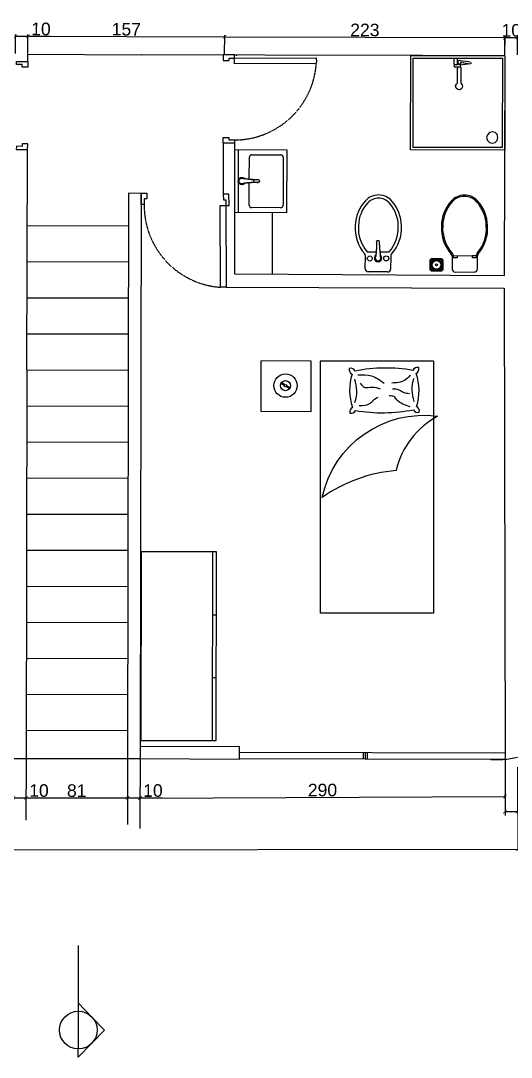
# Model space of a CAD drawing. Header units: millimetres. Extents: x 4804 to 8663, y 84 to 4858.
# Drawn here: x 7330 to 7720, y 3360 to 4184 of the extents above; entities that cross this region are included whole.
import ezdxf

# ---------------------------------------------------------------- set-up
doc = ezdxf.new("R2010")
doc.units = ezdxf.units.MM
doc.linetypes.add('HIDDEN', pattern=[0.375, 0.25, -0.125])
for name, color, linetype in [('A-DOOR-FULL', 3, 'Continuous'), ('A-FLOOR-STRS', 3, 'Continuous'), ('A-FURN', 9, 'Continuous'), ('A-GLAZ-FULL', 4, 'Continuous'), ('A-WALL-FULL-EXTR', 1, 'Continuous'), ('A-WALL-FULL-INTR', 2, 'Continuous'), ('QUOTE', 5, 'Continuous')]:
    doc.layers.add(name, color=color, linetype=linetype)
doc.styles.get("Standard").update_dxf_attribs({"font": 'Arial.ttf'})
doc.dimstyles.new('ISO-25', dxfattribs={"dimtxt": 2.5, "dimasz": 2.5, "dimexe": 1.25, "dimexo": 0.625, "dimtad": 1, "dimtxsty": 'Standard', "dimcen": 2.5, "dimadec": 0, "dimazin": 0, "dimtfac": 1, "dimtmove": 0, "dimatfit": 3, "dimfxl": 1, "dimarcsym": 0})

# ---------------------------------------------------------------- blocks, each defined once
blk = doc.blocks.new('_ArchTick')
at = {"color": 0, "linetype": 'ByBlock', "const_width": 0.15}
blk.add_lwpolyline([(-0.5, -0.5), (0.5, 0.5)], dxfattribs=at)
blk = doc.blocks.new('*D14')
at = {"layer": 'Defpoints', "color": 0, "transparency": 16777216}
for p in [(6837.43, 3589.52), (7725.39, 3591.02), (7725.5, 3525.21)]:
    blk.add_point(p, dxfattribs=at)
at = {"layer": 'QUOTE', "color": 0, "lineweight": -2, "transparency": 16777216}
for p, q in [((6837.43, 3588.89), (6837.54, 3522.46)), ((7725.39, 3590.4), (7725.5, 3523.96)), ((6837.54, 3523.71), (7725.5, 3525.21))]:
    blk.add_line(p, q, dxfattribs=at)
at = {"layer": 'QUOTE', "color": 0, "lineweight": -2, "transparency": 16777216, "xscale": 3, "yscale": 3, "zscale": 3}
for p, rotation in [((7725.5, 3525.21), 0.09722768455243386), ((6837.54, 3523.71), 180.0972276845525)]:
    blk.add_blockref('_ArchTick', p, dxfattribs=dict(at, rotation=rotation))
at = {"layer": 'QUOTE', "color": 0, "transparency": 16777216, "insert": (7281.51, 3530.19), "char_height": 10, "attachment_point": 5, "rotation": 0.09723}
blk.add_mtext('888', dxfattribs=at)
blk = doc.blocks.new('*D16')
at = {"layer": 'Defpoints', "color": 0, "transparency": 16777216}
for p in [(7334.27, 3565.94), (7415.01, 3565.81), (7415.01, 3565.81)]:
    blk.add_point(p, dxfattribs=at)
at = {"layer": 'QUOTE', "color": 0, "lineweight": -2, "transparency": 16777216}
for p, q in [((7334.27, 3565.94), (7415.01, 3565.81)), ((7334.27, 3565.32), (7334.27, 3564.69)), ((7415.01, 3565.19), (7415.01, 3564.56))]:
    blk.add_line(p, q, dxfattribs=at)
at = {"layer": 'QUOTE', "color": 0, "lineweight": -2, "transparency": 16777216, "xscale": 3, "yscale": 3, "zscale": 3}
for p, rotation in [((7334.27, 3565.94), 179.9067996752217), ((7415.01, 3565.81), 359.9067996752217)]:
    blk.add_blockref('_ArchTick', p, dxfattribs=dict(at, rotation=rotation))
at = {"layer": 'QUOTE', "color": 0, "transparency": 16777216, "insert": (7374.65, 3571.61), "char_height": 10, "attachment_point": 5, "rotation": 359.9068}
blk.add_mtext('81', dxfattribs=at)
blk = doc.blocks.new('*D17')
at = {"layer": 'Defpoints', "color": 0, "transparency": 16777216}
for p in [(7425.01, 3563.56), (7715.43, 3566.95), (7715.44, 3564.79)]:
    blk.add_point(p, dxfattribs=at)
at = {"layer": 'QUOTE', "color": 0, "lineweight": -2, "transparency": 16777216}
for p, q in [((7715.44, 3565.42), (7715.43, 3568.2)), ((7425, 3564.19), (7424.99, 3566.97)), ((7425, 3565.72), (7715.43, 3566.95))]:
    blk.add_line(p, q, dxfattribs=at)
at = {"layer": 'QUOTE', "color": 0, "lineweight": -2, "transparency": 16777216, "xscale": 3, "yscale": 3, "zscale": 3}
for p, rotation in [((7715.43, 3566.95), 0.2433912118619728), ((7425, 3565.72), 180.243391211862)]:
    blk.add_blockref('_ArchTick', p, dxfattribs=dict(at, rotation=rotation))
at = {"layer": 'QUOTE', "color": 0, "transparency": 16777216, "insert": (7570.19, 3572.07), "char_height": 10, "attachment_point": 5, "rotation": 0.24339}
blk.add_mtext('290', dxfattribs=at)
blk = doc.blocks.new('*D25')
at = {"layer": 'Defpoints', "color": 0, "transparency": 16777216}
for p in [(7324.27, 3565.96), (7334.27, 3565.94), (7334.27, 3565.94)]:
    blk.add_point(p, dxfattribs=at)
at = {"layer": 'QUOTE', "color": 0, "lineweight": -2, "transparency": 16777216}
for p, q in [((7324.27, 3565.96), (7334.27, 3565.94)), ((7324.27, 3565.34), (7324.27, 3564.71)), ((7334.27, 3565.94), (7351.87, 3565.91)), ((7334.27, 3565.32), (7334.27, 3564.69))]:
    blk.add_line(p, q, dxfattribs=at)
at = {"layer": 'QUOTE', "color": 0, "lineweight": -2, "transparency": 16777216, "xscale": 3, "yscale": 3, "zscale": 3}
for p, rotation in [((7324.27, 3565.96), 179.8865817669656), ((7334.27, 3565.94), 359.8865817669657)]:
    blk.add_blockref('_ArchTick', p, dxfattribs=dict(at, rotation=rotation))
at = {"layer": 'QUOTE', "color": 0, "transparency": 16777216, "insert": (7344.58, 3571.65), "char_height": 10, "attachment_point": 5, "rotation": 359.88658}
blk.add_mtext('10', dxfattribs=at)
blk = doc.blocks.new('*D26')
at = {"layer": 'Defpoints', "color": 0, "transparency": 16777216}
for p in [(7415.01, 3565.81), (7425, 3565.89), (7425, 3565.85)]:
    blk.add_point(p, dxfattribs=at)
at = {"layer": 'QUOTE', "color": 0, "lineweight": -2, "transparency": 16777216}
for p, q in [((7415.01, 3566.44), (7415, 3567.1)), ((7415.01, 3565.85), (7425, 3565.89)), ((7424.99, 3566.48), (7424.99, 3567.14)), ((7425, 3565.89), (7442.59, 3565.96))]:
    blk.add_line(p, q, dxfattribs=at)
at = {"layer": 'QUOTE', "color": 0, "lineweight": -2, "transparency": 16777216, "xscale": 3, "yscale": 3, "zscale": 3}
for p, rotation in [((7415.01, 3565.85), 180.2375503254737), ((7425, 3565.89), 0.2375503254737478)]:
    blk.add_blockref('_ArchTick', p, dxfattribs=dict(at, rotation=rotation))
at = {"layer": 'QUOTE', "color": 0, "transparency": 16777216, "insert": (7435.27, 3571.66), "char_height": 10, "attachment_point": 5, "rotation": 0.23755}
blk.add_mtext('10', dxfattribs=at)
blk = doc.blocks.new('*D44')
at = {"layer": 'Defpoints', "color": 0, "transparency": 16777216}
for p in [(7715.43, 3566.95), (7725.39, 3566.95), (7725.39, 3555)]:
    blk.add_point(p, dxfattribs=at)
at = {"layer": 'QUOTE', "color": 0, "lineweight": -2, "transparency": 16777216}
for p, q in [((7715.43, 3566.33), (7715.43, 3553.75)), ((7725.39, 3566.33), (7725.39, 3553.75)), ((7715.43, 3555), (7725.39, 3555)), ((7725.39, 3555), (7742.99, 3555))]:
    blk.add_line(p, q, dxfattribs=at)
at = {"layer": 'QUOTE', "color": 0, "lineweight": -2, "transparency": 16777216, "xscale": 3, "yscale": 3, "zscale": 3, "rotation": 180}
blk.add_blockref('_ArchTick', (7715.43, 3555), dxfattribs=at)
at = {"layer": 'QUOTE', "color": 0, "lineweight": -2, "transparency": 16777216, "xscale": 3, "yscale": 3, "zscale": 3}
blk.add_blockref('_ArchTick', (7725.39, 3555), dxfattribs=at)
at = {"layer": 'QUOTE', "color": 0, "transparency": 16777216, "insert": (7735.69, 3560.73), "char_height": 10, "attachment_point": 5}
blk.add_mtext('10', dxfattribs=at)
blk = doc.blocks.new('*D32')
at = {"layer": 'Defpoints', "color": 0, "transparency": 16777216}
for p in [(7335.85, 4171.34), (7325.8, 4156.96), (7335.8, 4156.92)]:
    blk.add_point(p, dxfattribs=at)
at = {"layer": 'QUOTE', "color": 0, "lineweight": -2, "transparency": 16777216}
for p, q in [((7325.8, 4157.58), (7325.85, 4172.63)), ((7325.85, 4171.38), (7335.85, 4171.34)), ((7335.8, 4157.55), (7335.85, 4172.59)), ((7335.85, 4171.34), (7353.45, 4171.28))]:
    blk.add_line(p, q, dxfattribs=at)
at = {"layer": 'QUOTE', "color": 0, "lineweight": -2, "transparency": 16777216, "xscale": 3, "yscale": 3, "zscale": 3}
for p, rotation in [((7325.85, 4171.38), 179.8042243895231), ((7335.85, 4171.34), 359.8042243895231)]:
    blk.add_blockref('_ArchTick', p, dxfattribs=dict(at, rotation=rotation))
at = {"layer": 'QUOTE', "color": 0, "transparency": 16777216, "insert": (7346.17, 4177.04), "char_height": 10, "attachment_point": 5, "rotation": 359.80422}
blk.add_mtext('10', dxfattribs=at)
blk = doc.blocks.new('*D33')
at = {"layer": 'Defpoints', "color": 0, "transparency": 16777216}
for p in [(7492.37, 4170.8), (7335.8, 4156.93), (7492.32, 4156.39)]:
    blk.add_point(p, dxfattribs=at)
at = {"layer": 'QUOTE', "color": 0, "lineweight": -2, "transparency": 16777216}
for p, q in [((7335.8, 4157.56), (7335.85, 4172.58)), ((7335.85, 4171.33), (7492.37, 4170.8)), ((7492.32, 4157.02), (7492.38, 4172.05))]:
    blk.add_line(p, q, dxfattribs=at)
at = {"layer": 'QUOTE', "color": 0, "lineweight": -2, "transparency": 16777216, "xscale": 3, "yscale": 3, "zscale": 3}
for p, rotation in [((7335.85, 4171.33), 179.8034051114933), ((7492.37, 4170.8), 359.8034051114932)]:
    blk.add_blockref('_ArchTick', p, dxfattribs=dict(at, rotation=rotation))
at = {"layer": 'QUOTE', "color": 0, "transparency": 16777216, "insert": (7414.13, 4176.8), "char_height": 10, "attachment_point": 5, "rotation": 359.80341}
blk.add_mtext('157', dxfattribs=at)
blk = doc.blocks.new('*D34')
at = {"layer": 'Defpoints', "color": 0, "transparency": 16777216}
for p in [(7715.43, 4170.2), (7492.32, 4156.4), (7715.39, 4155.82)]:
    blk.add_point(p, dxfattribs=at)
at = {"layer": 'QUOTE', "color": 0, "lineweight": -2, "transparency": 16777216}
for p, q in [((7492.32, 4157.02), (7492.36, 4172.03)), ((7492.36, 4170.78), (7715.43, 4170.2)), ((7715.39, 4156.44), (7715.43, 4171.45))]:
    blk.add_line(p, q, dxfattribs=at)
at = {"layer": 'QUOTE', "color": 0, "lineweight": -2, "transparency": 16777216, "xscale": 3, "yscale": 3, "zscale": 3}
for p, rotation in [((7492.36, 4170.78), 179.850763264979), ((7715.43, 4170.2), 359.850763264979)]:
    blk.add_blockref('_ArchTick', p, dxfattribs=dict(at, rotation=rotation))
at = {"layer": 'QUOTE', "color": 0, "transparency": 16777216, "insert": (7603.91, 4176.23), "char_height": 10, "attachment_point": 5, "rotation": 359.85076}
blk.add_mtext('223', dxfattribs=at)
blk = doc.blocks.new('*D35')
at = {"layer": 'Defpoints', "color": 0, "transparency": 16777216}
for p in [(7725.4, 4170.2), (7715.39, 4155.82), (7725.39, 4155.81)]:
    blk.add_point(p, dxfattribs=at)
at = {"layer": 'QUOTE', "color": 0, "lineweight": -2, "transparency": 16777216}
for p, q in [((7715.39, 4156.44), (7715.4, 4171.46)), ((7715.4, 4170.21), (7725.4, 4170.2)), ((7725.39, 4156.43), (7725.4, 4171.45))]:
    blk.add_line(p, q, dxfattribs=at)
at = {"layer": 'QUOTE', "color": 0, "lineweight": -2, "transparency": 16777216, "xscale": 3, "yscale": 3, "zscale": 3}
for p, rotation in [((7715.4, 4170.21), 179.9621083414018), ((7725.4, 4170.2), 359.9621083414019)]:
    blk.add_blockref('_ArchTick', p, dxfattribs=dict(at, rotation=rotation))
at = {"layer": 'QUOTE', "color": 0, "transparency": 16777216, "insert": (7720.4, 4175.93), "char_height": 10, "attachment_point": 5, "rotation": 359.96211}
blk.add_mtext('10', dxfattribs=at)

msp = doc.modelspace()

# ---------------------------------------------------------------- linework, layer by layer
for p, q in [((7500.229, 4088.835), (7500.17, 3982.403)), ((7491.171, 4086.359), (7491.276, 4045.77)), ((7530.215, 4031.103), (7530.215, 3982.216))]:
    msp.add_line(p, q)
at = {"layer": 'A-DOOR-FULL'}
for points in [[(7500.276, 4153.95), (7500.276, 4156.45), (7491.276, 4156.46), (7491.276, 4151.96), (7495.835, 4151.955), (7495.835, 4153.955), (7500.335, 4153.95)], [(7565.261, 4149.61), (7500.262, 4149.417), (7500.276, 4153.917), (7565.276, 4154.11), (7565.354, 4150.736)], [(7326.732, 4148.851), (7326.78, 4151.35), (7335.779, 4151.176), (7335.692, 4146.677), (7331.193, 4146.764), (7331.231, 4148.764), (7326.732, 4148.851)], [(7500.171, 4088.868), (7500.17, 4086.302), (7491.171, 4086.359), (7491.171, 4090.859), (7495.729, 4090.83), (7495.729, 4088.863), (7500.229, 4088.835)], [(7326.589, 4083.859), (7326.541, 4081.359), (7335.539, 4081.186), (7335.626, 4085.685), (7331.127, 4085.772), (7331.088, 4083.772), (7326.589, 4083.859)], [(7428.32, 4037.676), (7425.82, 4037.667), (7425.791, 4046.667), (7430.291, 4046.682), (7430.305, 4042.182), (7428.305, 4042.176), (7428.32, 4037.676)], [(7493.306, 4036.776), (7495.806, 4036.785), (7495.776, 4045.785), (7491.276, 4045.77), (7491.291, 4041.27), (7493.291, 4041.276), (7493.306, 4036.776)], [(7489.019, 3971.762), (7488.806, 4036.762), (7493.306, 4036.776), (7493.519, 3971.777), (7489.019, 3971.762)]]:
    msp.add_lwpolyline(points, dxfattribs=at)
at = {"layer": 'A-DOOR-FULL', "linetype": 'HIDDEN'}
for centre, radius, start, end in [((7500.015, 4154.27), 65.435, 270.13642, 356.903758), ((7493.602, 4036.905), 65.304, 179.323999, 265.975251)]:
    msp.add_arc(centre, radius, start, end, dxfattribs=at)
at = {"layer": 'A-FLOOR-STRS', "ltscale": 0.1}
for p, q in [((7335.129, 4020.775), (7415.754, 4020.582)), ((7335.072, 3992.12), (7415.707, 3991.927)), ((7335.014, 3963.466), (7415.66, 3963.273)), ((7334.957, 3934.811), (7415.613, 3934.619)), ((7334.941, 3906.156), (7415.566, 3905.963)), ((7334.884, 3877.502), (7415.519, 3877.308)), ((7334.827, 3848.847), (7415.473, 3848.654)), ((7334.769, 3820.192), (7415.426, 3820)), ((7334.74, 3791.538), (7415.379, 3791.346)), ((7334.71, 3762.884), (7415.332, 3762.692)), ((7334.681, 3734.23), (7415.285, 3734.038)), ((7334.652, 3705.576), (7415.238, 3705.384)), ((7334.623, 3676.922), (7415.191, 3676.73)), ((7334.593, 3648.268), (7415.144, 3648.076)), ((7334.564, 3619.614), (7415.097, 3619.422))]:
    msp.add_line(p, q, dxfattribs=at)
at = {"layer": 'A-FURN'}
for p, q in [((7674.588, 4153.897), (7674.578, 4148.897)), ((7677.578, 4148.891), (7677.588, 4153.891)), ((7674.578, 4148.897), (7677.578, 4148.891)), ((7675.078, 4148.896), (7675.074, 4146.896)), ((7675.074, 4146.896), (7677.074, 4146.892)), ((7677.074, 4146.892), (7680.074, 4146.886)), ((7677.548, 4133.891), (7677.572, 4145.87)), ((7677.572, 4146.674), (7677.572, 4145.87)), ((7680.373, 4146.668), (7677.572, 4146.674)), ((7680.078, 4148.886), (7677.578, 4148.891)), ((7677.667, 4149.652), (7677.579, 4149.718)), ((7677.878, 4149.61), (7677.667, 4149.652)), ((7678.113, 4149.651), (7677.878, 4149.61)), ((7678.1, 4146.672), (7678.107, 4146.678)), ((7678.108, 4146.89), (7678.107, 4146.672)), ((7678.114, 4150.002), (7678.112, 4148.89)), ((7678.114, 4150.002), (7678.116, 4151.328)), ((7678.116, 4151.328), (7678.239, 4151.791)), ((7678.239, 4151.791), (7678.596, 4152.105)), ((7678.596, 4152.105), (7678.989, 4152.183)), ((7678.989, 4152.183), (7679.837, 4152.066)), ((7679.808, 4146.886), (7679.807, 4146.669)), ((7679.813, 4149.635), (7679.812, 4148.886)), ((7679.935, 4150.098), (7679.813, 4149.635)), ((7679.837, 4152.066), (7681.207, 4151.863)), ((7682.574, 4150.21), (7679.868, 4149.844)), ((7680.293, 4150.412), (7679.935, 4150.098)), ((7680.074, 4146.886), (7680.078, 4148.886)), ((7687.808, 4149.417), (7680.076, 4148.199)), ((7680.686, 4150.49), (7680.293, 4150.412)), ((7680.373, 4146.668), (7680.348, 4133.885)), ((7680.686, 4150.49), (7687.696, 4149.45)), ((7681.207, 4151.863), (7684.483, 4151.377)), ((7684.483, 4151.377), (7687.761, 4150.891)), ((7688.145, 4149.618), (7687.808, 4149.419)), ((7687.808, 4149.419), (7687.808, 4149.417)), ((7688.337, 4149.881), (7688.145, 4149.618)), ((7688.311, 4150.499), (7688.38, 4150.18)), ((7688.38, 4150.18), (7688.337, 4149.881)), ((7676.16, 4131.845), (7676.735, 4133.275)), ((7676.527, 4130.144), (7676.16, 4131.845)), ((7677.803, 4128.98), (7676.527, 4130.144)), ((7676.735, 4133.275), (7677.548, 4133.891)), ((7679.519, 4128.825), (7677.803, 4128.98)), ((7680.884, 4129.529), (7679.519, 4128.825)), ((7680.348, 4133.885), (7681.395, 4132.711)), ((7681.66, 4131.043), (7680.884, 4129.529)), ((7681.395, 4132.711), (7681.66, 4131.043)), ((7705.349, 4095.221), (7703.067, 4094.676)), ((7707.51, 4094.667), (7705.349, 4095.221)), ((7701.373, 4092.99), (7700.779, 4090.712)), ((7700.779, 4090.712), (7701.364, 4088.432)), ((7701.364, 4088.432), (7703.052, 4086.739)), ((7703.067, 4094.676), (7701.373, 4092.99)), ((7703.052, 4086.739), (7705.252, 4086.224)), ((7705.252, 4086.224), (7707.534, 4086.73)), ((7708.339, 4093.873), (7707.51, 4094.667)), ((7707.534, 4086.73), (7709.267, 4088.416)), ((7708.339, 4093.873), (7709.292, 4092.798)), ((7709.267, 4088.416), (7709.822, 4090.733)), ((7709.822, 4090.733), (7709.292, 4092.798)), ((7500.422, 4081.207), (7541.843, 4081.052)), ((7503.144, 4081.208), (7502.974, 4031.199)), ((7541.843, 4081.052), (7541.672, 4031.053)), ((7511.952, 4057.54), (7511.996, 4075.089)), ((7514.004, 4077.082), (7537.003, 4076.995)), ((7538.996, 4074.988), (7538.866, 4037.001)), ((7511.853, 4037.09), (7511.942, 4054.784)), ((7541.672, 4031.054), (7500.207, 4031.232)), ((7536.861, 4035.018), (7513.846, 4035.082)), ((7604.244, 3986.471), (7604.35, 3996.806)), ((7624.481, 3996.6), (7624.375, 3986.265)), ((7693.41, 3996.67), (7673.279, 3996.54)), ((7673.279, 3996.54), (7673.345, 3986.204)), ((7674.278, 3996.546), (7674.288, 3995.046)), ((7677.278, 3996.566), (7677.288, 3995.066)), ((7692.41, 3996.663), (7689.41, 3996.644)), ((7689.41, 3996.644), (7689.419, 3995.144)), ((7692.41, 3996.663), (7692.419, 3995.163)), ((7693.476, 3986.334), (7693.41, 3996.67)), ((7655.858, 3993.518), (7656.851, 3994.525)), ((7655.909, 3985.518), (7655.858, 3993.518)), ((7656.359, 3993.314), (7657.061, 3994.026)), ((7656.408, 3985.729), (7656.359, 3993.314)), ((7656.851, 3994.525), (7664.851, 3994.576)), ((7657.061, 3994.026), (7664.647, 3994.075)), ((7657.362, 3992.907), (7657.482, 3993.029)), ((7657.405, 3986.149), (7657.362, 3992.907)), ((7657.482, 3993.029), (7664.239, 3993.072)), ((7664.239, 3993.072), (7664.361, 3992.952)), ((7664.361, 3992.952), (7664.405, 3986.194)), ((7664.647, 3994.075), (7665.359, 3993.372)), ((7664.851, 3994.576), (7665.857, 3993.583)), ((7665.359, 3993.372), (7665.408, 3985.787)), ((7665.857, 3993.583), (7665.909, 3985.583)), ((7677.288, 3995.066), (7674.288, 3995.046)), ((7692.419, 3995.163), (7689.419, 3995.144)), ((7621.982, 3983.921), (7606.588, 3984.079)), ((7656.915, 3984.525), (7655.909, 3985.518)), ((7657.119, 3985.026), (7656.408, 3985.729)), ((7664.915, 3984.576), (7656.915, 3984.525)), ((7664.705, 3985.075), (7657.119, 3985.026)), ((7657.527, 3986.029), (7657.405, 3986.149)), ((7664.284, 3986.072), (7657.527, 3986.029)), ((7664.405, 3986.194), (7664.284, 3986.072)), ((7665.408, 3985.787), (7664.705, 3985.075)), ((7665.909, 3985.583), (7664.915, 3984.576)), ((7675.729, 3983.851), (7691.123, 3983.95)), ((7568.481, 3712.707), (7568.481, 3913.13)), ((7658.46, 3913.071), (7658.46, 3712.707)), ((7658.46, 3712.707), (7568.481, 3712.707))]:
    msp.add_line(p, q, dxfattribs=at)
at = {"layer": 'A-FURN', "ltscale": 4}
for p, q in [((7613.198, 4004.321), (7613.189, 4004.038)), ((7613.206, 4004.605), (7613.198, 4004.321)), ((7613.206, 4007.482), (7613.205, 4007.427)), ((7613.205, 4007.427), (7613.205, 4007.372)), ((7613.205, 4007.372), (7613.205, 4007.317)), ((7613.205, 4007.317), (7613.206, 4007.261)), ((7613.208, 4007.536), (7613.206, 4007.482)), ((7613.206, 4007.261), (7613.207, 4007.205)), ((7613.208, 4004.705), (7613.206, 4004.605)), ((7613.207, 4007.205), (7613.208, 4007.15)), ((7613.211, 4007.59), (7613.208, 4007.536)), ((7613.208, 4007.15), (7613.21, 4007.094)), ((7613.21, 4004.804), (7613.208, 4004.705)), ((7613.21, 4007.094), (7613.212, 4007.038)), ((7613.212, 4004.904), (7613.21, 4004.804)), ((7613.215, 4007.643), (7613.211, 4007.59)), ((7613.212, 4007.038), (7613.215, 4006.982)), ((7613.213, 4005.004), (7613.212, 4004.904)), ((7613.215, 4005.104), (7613.213, 4005.004)), ((7613.22, 4007.695), (7613.215, 4007.643)), ((7613.215, 4006.982), (7613.217, 4006.927)), ((7613.217, 4005.204), (7613.215, 4005.104)), ((7613.217, 4006.927), (7613.219, 4006.872)), ((7613.218, 4005.304), (7613.217, 4005.204)), ((7613.219, 4005.404), (7613.218, 4005.304)), ((7613.219, 4006.872), (7613.221, 4006.817)), ((7613.22, 4005.503), (7613.219, 4005.404)), ((7613.223, 4007.727), (7613.22, 4007.695)), ((7613.221, 4005.603), (7613.22, 4005.503)), ((7613.221, 4006.817), (7613.223, 4006.762)), ((7613.222, 4005.703), (7613.221, 4005.603)), ((7613.223, 4005.803), (7613.222, 4005.703)), ((7613.228, 4007.758), (7613.223, 4007.727)), ((7613.223, 4006.762), (7613.224, 4006.708)), ((7613.224, 4005.903), (7613.223, 4005.803)), ((7613.224, 4006.708), (7613.225, 4006.655)), ((7613.225, 4006.103), (7613.224, 4006.003)), ((7613.224, 4006.003), (7613.224, 4005.903)), ((7613.225, 4006.655), (7613.225, 4006.602)), ((7613.225, 4006.602), (7613.225, 4006.502)), ((7613.225, 4006.502), (7613.225, 4006.402)), ((7613.225, 4006.402), (7613.225, 4006.302)), ((7613.225, 4006.302), (7613.225, 4006.203)), ((7613.225, 4006.203), (7613.225, 4006.103)), ((7613.233, 4007.79), (7613.228, 4007.758)), ((7613.238, 4007.822), (7613.233, 4007.79)), ((7613.244, 4007.853), (7613.238, 4007.822)), ((7613.251, 4007.885), (7613.244, 4007.853)), ((7613.258, 4007.917), (7613.251, 4007.885)), ((7613.265, 4007.948), (7613.258, 4007.917)), ((7613.273, 4007.98), (7613.265, 4007.948)), ((7613.28, 4008.012), (7613.273, 4007.98)), ((7613.288, 4008.043), (7613.28, 4008.012)), ((7613.297, 4008.075), (7613.288, 4008.043)), ((7613.305, 4008.107), (7613.297, 4008.075)), ((7613.313, 4008.138), (7613.305, 4008.107)), ((7613.321, 4008.17), (7613.313, 4008.138)), ((7613.329, 4008.201), (7613.321, 4008.17)), ((7613.337, 4008.232), (7613.329, 4008.201)), ((7613.345, 4008.264), (7613.337, 4008.232)), ((7613.352, 4008.295), (7613.345, 4008.264)), ((7613.359, 4008.326), (7613.352, 4008.295)), ((7615.243, 4008.341), (7615.25, 4008.31)), ((7615.25, 4008.31), (7615.257, 4008.279)), ((7615.257, 4008.279), (7615.265, 4008.247)), ((7615.265, 4008.247), (7615.273, 4008.216)), ((7615.273, 4008.216), (7615.281, 4008.185)), ((7615.281, 4008.185), (7615.289, 4008.154)), ((7615.289, 4008.154), (7615.297, 4008.122)), ((7615.297, 4008.122), (7615.305, 4008.091)), ((7615.305, 4008.091), (7615.313, 4008.059)), ((7615.313, 4008.059), (7615.321, 4008.028)), ((7615.321, 4008.028), (7615.329, 4007.996)), ((7615.329, 4007.996), (7615.337, 4007.965)), ((7615.337, 4007.965), (7615.344, 4007.933)), ((7615.344, 4007.933), (7615.351, 4007.902)), ((7615.351, 4007.902), (7615.358, 4007.87)), ((7615.358, 4007.87), (7615.364, 4007.838)), ((7615.364, 4007.838), (7615.37, 4007.807)), ((7615.37, 4007.807), (7615.375, 4007.775)), ((7615.375, 4007.775), (7615.379, 4007.744)), ((7615.379, 4007.744), (7615.383, 4007.712)), ((7615.383, 4007.712), (7615.389, 4007.66)), ((7615.389, 4007.66), (7615.393, 4007.606)), ((7615.393, 4007.606), (7615.397, 4007.553)), ((7615.396, 4006.834), (7615.395, 4006.78)), ((7615.395, 4006.78), (7615.395, 4006.726)), ((7615.395, 4006.726), (7615.395, 4006.672)), ((7615.395, 4006.672), (7615.395, 4006.619)), ((7615.395, 4006.619), (7615.396, 4006.529)), ((7615.397, 4006.889), (7615.396, 4006.834)), ((7615.396, 4006.529), (7615.398, 4006.438)), ((7615.397, 4007.553), (7615.399, 4007.498)), ((7615.398, 4006.944), (7615.397, 4006.889)), ((7615.399, 4007), (7615.398, 4006.944)), ((7615.398, 4006.438), (7615.399, 4006.347)), ((7615.399, 4007.498), (7615.401, 4007.444)), ((7615.4, 4007.055), (7615.399, 4007)), ((7615.399, 4006.347), (7615.401, 4006.257)), ((7615.401, 4007.111), (7615.4, 4007.055)), ((7615.401, 4007.444), (7615.403, 4007.389)), ((7615.402, 4007.167), (7615.401, 4007.111)), ((7615.401, 4006.257), (7615.403, 4006.166)), ((7615.403, 4007.222), (7615.402, 4007.167)), ((7615.403, 4007.389), (7615.403, 4007.334)), ((7615.403, 4007.334), (7615.403, 4007.278)), ((7615.403, 4007.278), (7615.403, 4007.222)), ((7615.403, 4006.166), (7615.405, 4006.075)), ((7615.405, 4006.075), (7615.407, 4005.985)), ((7615.407, 4005.985), (7615.409, 4005.894)), ((7615.409, 4005.894), (7615.411, 4005.804)), ((7615.411, 4005.804), (7615.414, 4005.713)), ((7615.414, 4005.713), (7615.416, 4005.623)), ((7615.416, 4005.623), (7615.419, 4005.532)), ((7615.419, 4005.532), (7615.421, 4005.441)), ((7615.421, 4005.441), (7615.424, 4005.351)), ((7615.424, 4005.351), (7615.426, 4005.26)), ((7615.426, 4005.26), (7615.429, 4005.17)), ((7615.429, 4005.17), (7615.432, 4005.079)), ((7615.432, 4005.079), (7615.435, 4004.988)), ((7615.435, 4004.988), (7615.437, 4004.898)), ((7615.437, 4004.898), (7615.44, 4004.807)), ((7615.44, 4004.807), (7615.45, 4004.531)), ((7615.45, 4004.531), (7615.462, 4004.254)), ((7615.462, 4004.254), (7615.477, 4003.978)), ((7612.423, 3996.047), (7612.413, 3996.019)), ((7612.433, 3996.074), (7612.423, 3996.047)), ((7612.444, 3996.101), (7612.433, 3996.074)), ((7612.455, 3996.128), (7612.444, 3996.101)), ((7612.467, 3996.156), (7612.455, 3996.128)), ((7612.478, 3996.183), (7612.467, 3996.156)), ((7612.489, 3996.211), (7612.478, 3996.183)), ((7612.501, 3996.238), (7612.489, 3996.211)), ((7612.512, 3996.266), (7612.501, 3996.238)), ((7612.523, 3996.294), (7612.512, 3996.266)), ((7612.534, 3996.321), (7612.523, 3996.294)), ((7612.545, 3996.349), (7612.534, 3996.321)), ((7612.556, 3996.377), (7612.545, 3996.349)), ((7612.566, 3996.405), (7612.556, 3996.377)), ((7612.576, 3996.433), (7612.566, 3996.405)), ((7612.586, 3996.461), (7612.576, 3996.433)), ((7612.594, 3996.489), (7612.586, 3996.461)), ((7612.603, 3996.517), (7612.594, 3996.489)), ((7612.611, 3996.545), (7612.603, 3996.517)), ((7612.618, 3996.573), (7612.611, 3996.545)), ((7612.633, 3996.64), (7612.618, 3996.573)), ((7612.645, 3996.707), (7612.633, 3996.64)), ((7612.655, 3996.774), (7612.645, 3996.707)), ((7612.664, 3996.842), (7612.655, 3996.774)), ((7612.67, 3996.91), (7612.664, 3996.842)), ((7612.675, 3996.978), (7612.67, 3996.91)), ((7612.679, 3997.046), (7612.675, 3996.978)), ((7612.681, 3997.864), (7612.679, 3997.796)), ((7612.679, 3997.796), (7612.679, 3997.728)), ((7612.679, 3997.728), (7612.679, 3997.66)), ((7612.679, 3997.66), (7612.679, 3997.592)), ((7612.679, 3997.592), (7612.68, 3997.524)), ((7612.681, 3997.114), (7612.679, 3997.046)), ((7612.68, 3997.524), (7612.681, 3997.455)), ((7612.684, 3997.932), (7612.681, 3997.864)), ((7612.681, 3997.455), (7612.682, 3997.387)), ((7612.682, 3997.182), (7612.681, 3997.114)), ((7612.682, 3997.387), (7612.683, 3997.319)), ((7612.683, 3997.25), (7612.682, 3997.182)), ((7612.683, 3997.319), (7612.683, 3997.25)), ((7612.703, 3998.116), (7612.684, 3997.932)), ((7612.788, 3998.951), (7612.703, 3998.116)), ((7612.817, 3999.232), (7612.788, 3998.951)), ((7612.846, 3999.514), (7612.817, 3999.232)), ((7612.874, 3999.796), (7612.846, 3999.514)), ((7612.902, 4000.079), (7612.874, 3999.796)), ((7612.929, 4000.361), (7612.902, 4000.079)), ((7612.956, 4000.643), (7612.929, 4000.361)), ((7612.982, 4000.926), (7612.956, 4000.643)), ((7613.007, 4001.208), (7612.982, 4000.926)), ((7613.031, 4001.491), (7613.007, 4001.208)), ((7613.054, 4001.774), (7613.031, 4001.491)), ((7613.076, 4002.057), (7613.054, 4001.774)), ((7613.096, 4002.339), (7613.076, 4002.057)), ((7613.116, 4002.622), (7613.096, 4002.339)), ((7613.134, 4002.905), (7613.116, 4002.622)), ((7613.15, 4003.189), (7613.134, 4002.905)), ((7613.165, 4003.472), (7613.15, 4003.189)), ((7613.178, 4003.755), (7613.165, 4003.472)), ((7613.189, 4004.038), (7613.178, 4003.755)), ((7615.477, 4003.978), (7615.493, 4003.702)), ((7615.493, 4003.702), (7615.511, 4003.426)), ((7615.511, 4003.426), (7615.532, 4003.15)), ((7615.532, 4003.15), (7615.553, 4002.875)), ((7615.553, 4002.875), (7615.576, 4002.599)), ((7615.576, 4002.599), (7615.601, 4002.324)), ((7615.601, 4002.324), (7615.627, 4002.048)), ((7615.627, 4002.048), (7615.653, 4001.773)), ((7615.653, 4001.773), (7615.681, 4001.498)), ((7615.681, 4001.498), (7615.709, 4001.223)), ((7615.709, 4001.223), (7615.738, 4000.948)), ((7615.738, 4000.948), (7615.767, 4000.673)), ((7615.767, 4000.673), (7615.796, 4000.398)), ((7615.796, 4000.398), (7615.826, 4000.123)), ((7615.826, 4000.123), (7615.855, 3999.848)), ((7615.855, 3999.848), (7615.885, 3999.573)), ((7615.885, 3999.573), (7615.914, 3999.297)), ((7615.914, 3999.297), (7615.921, 3999.23)), ((7615.921, 3999.23), (7615.929, 3999.164)), ((7615.929, 3999.164), (7615.937, 3999.097)), ((7615.937, 3999.097), (7615.945, 3999.03)), ((7615.945, 3999.03), (7615.954, 3998.963)), ((7615.954, 3998.963), (7615.963, 3998.896)), ((7615.963, 3998.896), (7615.972, 3998.829)), ((7615.972, 3998.829), (7615.981, 3998.762)), ((7615.981, 3998.762), (7615.99, 3998.695)), ((7615.99, 3998.695), (7615.999, 3998.628)), ((7615.999, 3998.628), (7616.008, 3998.561)), ((7616.008, 3998.561), (7616.016, 3998.495)), ((7616.016, 3998.495), (7616.025, 3998.428)), ((7616.025, 3998.428), (7616.033, 3998.361)), ((7616.033, 3998.361), (7616.04, 3998.294)), ((7616.04, 3998.294), (7616.048, 3998.227)), ((7616.048, 3998.227), (7616.054, 3998.16)), ((7616.054, 3998.16), (7616.06, 3998.093)), ((7616.06, 3998.093), (7616.066, 3998.026)), ((7616.066, 3998.026), (7616.07, 3997.959)), ((7616.07, 3997.959), (7616.074, 3997.89)), ((7616.074, 3997.89), (7616.077, 3997.822)), ((7616.077, 3997.822), (7616.079, 3997.754)), ((7616.079, 3997.754), (7616.08, 3997.686)), ((7616.08, 3997.686), (7616.081, 3997.618)), ((7616.081, 3997.618), (7616.081, 3997.549)), ((7616.081, 3997.549), (7616.081, 3997.481)), ((7616.081, 3997.481), (7616.082, 3997.413)), ((7616.082, 3997.413), (7616.083, 3997.345)), ((7616.083, 3997.345), (7616.084, 3997.277)), ((7616.084, 3997.277), (7616.086, 3997.209)), ((7616.086, 3997.209), (7616.089, 3997.141)), ((7616.089, 3997.141), (7616.093, 3997.073)), ((7616.093, 3997.073), (7616.098, 3997.006)), ((7616.098, 3997.006), (7616.104, 3996.938)), ((7616.104, 3996.938), (7616.112, 3996.87)), ((7616.112, 3996.87), (7616.122, 3996.803))]:
    msp.add_line(p, q, dxfattribs=at)
at = {"layer": 'A-FURN', "ltscale": 0.1}
for p, q in [((7605.666, 4000.014), (7612.888, 3999.94)), ((7615.849, 3999.909), (7623.231, 3999.834)), ((7616.372, 3996.041), (7616.122, 3996.803)), ((7561.217, 3913.143), (7521.217, 3913.258)), ((7521.217, 3913.13), (7521.217, 3873.13)), ((7561.208, 3873.13), (7561.208, 3913.13)), ((7658.46, 3913.024), (7568.44, 3913.084)), ((7539.782, 3893.664), (7537.085, 3895.159)), ((7540.169, 3894.364), (7537.473, 3895.859)), ((7541.385, 3892.776), (7544.082, 3891.281)), ((7541.773, 3893.475), (7544.469, 3891.981)), ((7521.208, 3873.258), (7561.208, 3873.143)), ((7425.92, 3761.567), (7425.674, 3611.567)), ((7485.92, 3761.469), (7425.92, 3761.567)), ((7482.674, 3611.474), (7482.92, 3761.474)), ((7485.674, 3611.469), (7485.92, 3761.469)), ((7482.838, 3711.474), (7485.838, 3711.469)), ((7482.756, 3661.474), (7485.756, 3661.469)), ((7425.674, 3611.567), (7485.674, 3611.469))]:
    msp.add_line(p, q, dxfattribs=at)
at = {"layer": 'A-FURN'}
msp.add_lwpolyline([(7715.389, 4155.816), (7715.241, 4080.816), (7640.241, 4080.965), (7640.389, 4155.965), (7715.389, 4155.816)], dxfattribs=at)
msp.add_lwpolyline([(7713.385, 4153.82), (7713.245, 4082.82), (7642.245, 4082.961), (7642.385, 4153.961)], close=True, dxfattribs=at)
at = {"layer": 'A-FURN', "ltscale": 4}
for points in [[(7508.408, 4054.488, -0.2437367), (7505.999, 4053.251, -1), (7506.022, 4059.136, -0.244286), (7508.425, 4057.876)], [(7507.028, 4054.207, -0.1216881), (7505.984, 4053.953, -1), (7506.001, 4058.433, -0.123107), (7507.054, 4058.166)], [(7519.34, 4055.192), (7519.309, 4055.185), (7519.278, 4055.178), (7519.246, 4055.171), (7519.215, 4055.163), (7519.184, 4055.156), (7519.152, 4055.148), (7519.121, 4055.14), (7519.089, 4055.132), (7519.058, 4055.125), (7519.026, 4055.117), (7518.994, 4055.109), (7518.963, 4055.102), (7518.931, 4055.095), (7518.899, 4055.089), (7518.868, 4055.082), (7518.836, 4055.077), (7518.804, 4055.071), (7518.773, 4055.066), (7518.741, 4055.062), (7518.71, 4055.059), (7518.657, 4055.054), (7518.604, 4055.05), (7518.55, 4055.047), (7518.496, 4055.045), (7518.441, 4055.044), (7518.386, 4055.043), (7518.331, 4055.043), (7518.275, 4055.044), (7518.22, 4055.045), (7518.164, 4055.046), (7518.108, 4055.048), (7518.053, 4055.049), (7517.997, 4055.051), (7517.942, 4055.053), (7517.887, 4055.055), (7517.832, 4055.056), (7517.777, 4055.058), (7517.723, 4055.059), (7517.67, 4055.06), (7517.617, 4055.06), (7517.526, 4055.059), (7517.435, 4055.059), (7517.345, 4055.059), (7517.254, 4055.058), (7517.164, 4055.057), (7517.073, 4055.056), (7516.982, 4055.055), (7516.892, 4055.054), (7516.801, 4055.053), (7516.71, 4055.052), (7516.62, 4055.05), (7516.529, 4055.049), (7516.439, 4055.047), (7516.348, 4055.046), (7516.257, 4055.044), (7516.167, 4055.043), (7516.076, 4055.041), (7515.986, 4055.039), (7515.895, 4055.038), (7515.804, 4055.036), (7515.528, 4055.029), (7515.251, 4055.02), (7514.975, 4055.009), (7514.698, 4054.996), (7514.422, 4054.981), (7514.146, 4054.964), (7513.87, 4054.945), (7513.595, 4054.926), (7513.319, 4054.904), (7513.044, 4054.882), (7512.768, 4054.858), (7512.493, 4054.834), (7512.217, 4054.809), (7511.942, 4054.784), (7511.666, 4054.758), (7511.391, 4054.731), (7511.116, 4054.705), (7510.84, 4054.679), (7510.565, 4054.653), (7510.289, 4054.627), (7510.222, 4054.62), (7510.155, 4054.613), (7510.088, 4054.606), (7510.021, 4054.599), (7509.954, 4054.591), (7509.887, 4054.583), (7509.82, 4054.574), (7509.753, 4054.566), (7509.686, 4054.558), (7509.619, 4054.55), (7509.552, 4054.542), (7509.485, 4054.534), (7509.418, 4054.526), (7509.351, 4054.519), (7509.284, 4054.512), (7509.217, 4054.506), (7509.15, 4054.5), (7509.083, 4054.495), (7509.016, 4054.49), (7508.949, 4054.486), (7508.88, 4054.483), (7508.812, 4054.481), (7508.744, 4054.48), (7508.676, 4054.48), (7508.608, 4054.48), (7508.539, 4054.48), (7508.471, 4054.481), (7508.403, 4054.481), (7508.335, 4054.481), (7508.267, 4054.48), (7508.199, 4054.479), (7508.131, 4054.477), (7508.063, 4054.474), (7507.995, 4054.47), (7507.928, 4054.464), (7507.86, 4054.457), (7507.792, 4054.448), (7515.295, 4055.494, 0.7581403), (7515.3, 4056.816), (7507.67, 4057.939), (7507.603, 4057.955), (7507.575, 4057.962), (7507.547, 4057.97), (7507.52, 4057.979), (7507.492, 4057.988), (7507.464, 4057.998), (7507.436, 4058.008), (7507.408, 4058.019), (7507.381, 4058.03), (7507.353, 4058.041), (7507.325, 4058.052), (7507.298, 4058.064), (7507.27, 4058.076), (7507.243, 4058.087), (7507.216, 4058.099), (7507.188, 4058.111), (7507.161, 4058.122), (7507.134, 4058.134), (7507.107, 4058.145), (7507.08, 4058.156), (7507.053, 4058.166)], [(7518.002, 4057.236, -0.1503111), (7518.74, 4057.46, -1), (7518.73, 4054.836, -0.1450626), (7518.016, 4055.051)]]:
    msp.add_lwpolyline(points, format="xyb", dxfattribs=at)
for points in [[(7507.003, 4054.199), (7507.032, 4054.209), (7507.061, 4054.219), (7507.09, 4054.23), (7507.12, 4054.24), (7507.149, 4054.252), (7507.178, 4054.263), (7507.207, 4054.274), (7507.236, 4054.286), (7507.266, 4054.297), (7507.295, 4054.309), (7507.324, 4054.32), (7507.353, 4054.331), (7507.383, 4054.342), (7507.412, 4054.353), (7507.441, 4054.363), (7507.471, 4054.373), (7507.5, 4054.383), (7507.53, 4054.392), (7507.56, 4054.4), (7507.59, 4054.408), (7507.657, 4054.424), (7507.725, 4054.437), (7507.792, 4054.448)], [(7519.347, 4057.076), (7519.316, 4057.083), (7519.285, 4057.091), (7519.254, 4057.099), (7519.223, 4057.107), (7519.191, 4057.115), (7519.16, 4057.124), (7519.128, 4057.132), (7519.097, 4057.141), (7519.066, 4057.149), (7519.034, 4057.158), (7519.002, 4057.166), (7518.971, 4057.174), (7518.939, 4057.182), (7518.908, 4057.189), (7518.876, 4057.196), (7518.844, 4057.202), (7518.813, 4057.208), (7518.781, 4057.214), (7518.749, 4057.218), (7518.718, 4057.222), (7518.666, 4057.228), (7518.613, 4057.232), (7518.559, 4057.236), (7518.505, 4057.238), (7518.45, 4057.24), (7518.395, 4057.241), (7518.34, 4057.242), (7518.284, 4057.242), (7518.228, 4057.241), (7518.173, 4057.24), (7518.117, 4057.239), (7518.061, 4057.237), (7518.005, 4057.236), (7517.95, 4057.234), (7517.895, 4057.233), (7517.84, 4057.231), (7517.785, 4057.23), (7517.731, 4057.23), (7517.678, 4057.229), (7517.625, 4057.23), (7517.525, 4057.231), (7517.425, 4057.232), (7517.325, 4057.233), (7517.226, 4057.234), (7517.126, 4057.236), (7517.026, 4057.238), (7516.926, 4057.239), (7516.826, 4057.241), (7516.726, 4057.243), (7516.626, 4057.245), (7516.527, 4057.247), (7516.427, 4057.25), (7516.327, 4057.252), (7516.227, 4057.255), (7516.127, 4057.257), (7516.027, 4057.26), (7515.927, 4057.263), (7515.828, 4057.266), (7515.728, 4057.269), (7515.628, 4057.273), (7515.345, 4057.283), (7515.062, 4057.296), (7514.779, 4057.31), (7514.496, 4057.327), (7514.213, 4057.345), (7513.93, 4057.364), (7513.647, 4057.386), (7513.364, 4057.408), (7513.082, 4057.432), (7512.799, 4057.458), (7512.516, 4057.484), (7512.234, 4057.511), (7511.952, 4057.54), (7511.67, 4057.569), (7511.388, 4057.599), (7511.106, 4057.629), (7510.824, 4057.66), (7510.542, 4057.692), (7510.261, 4057.724), (7509.979, 4057.756), (7509.145, 4057.852), (7508.962, 4057.873), (7508.894, 4057.876), (7508.826, 4057.879), (7508.758, 4057.88), (7508.69, 4057.881), (7508.622, 4057.881), (7508.554, 4057.881), (7508.485, 4057.881), (7508.417, 4057.881), (7508.349, 4057.881), (7508.28, 4057.882), (7508.212, 4057.883), (7508.144, 4057.885), (7508.076, 4057.888), (7508.008, 4057.893), (7507.94, 4057.898), (7507.872, 4057.906), (7507.805, 4057.915), (7507.737, 4057.926), (7507.67, 4057.939)]]:
    msp.add_lwpolyline(points, dxfattribs=at)
at = {"layer": 'A-FURN'}
msp.add_lwpolyline([(7628.782, 3826.071, 0.1345248), (7570, 3804.689, -0.3926322), (7661.831, 3869.276, 0.2144255)], format="xyb", close=True, dxfattribs=at)
at = {"layer": 'A-FURN', "ltscale": 0.1}
for centre, radius in [((7607.829, 3994.641), 2), ((7620.971, 3994.745), 2), ((7540.777, 3893.57), 9.261), ((7540.777, 3893.57), 4), ((7540.777, 3893.57), 1)]:
    msp.add_circle(centre, radius, dxfattribs=at)
at = {"layer": 'A-FURN'}
for radius in [3.5, 0.8]:
    msp.add_circle((7660.883, 3989.551), radius, dxfattribs=at)
for centre, radius, start, end in [((7513.996, 4075.082), 2, 89.784718, 179.784718), ((7536.996, 4074.995), 2, 359.784718, 89.784718), ((7626.535, 4020.014), 30.241, 137.237818, 178.327607), ((7626.535, 4020.014), 27.741, 137.237818, 178.327607), ((7614.766, 4030.898), 14.211, 41.58707, 137.237812), ((7614.766, 4030.898), 11.711, 41.58707, 137.237812), ((7602.776, 4020.258), 27.741, 0.497288, 41.587077), ((7602.776, 4020.258), 30.241, 0.497288, 41.587077), ((7695.073, 4020.115), 30.241, 138.1944, 179.284189), ((7695.073, 4020.115), 29.241, 138.1944, 179.284189), ((7683.124, 4030.8), 14.211, 42.543665, 138.194407), ((7683.124, 4030.8), 13.211, 42.543665, 138.194407), ((7671.313, 4019.962), 29.241, 1.453871, 42.54366), ((7671.313, 4019.962), 30.241, 1.453871, 42.54366), ((7513.853, 4037.082), 2, 179.784718, 269.784718), ((7536.866, 4037.018), 2, 269.521397, 359.521397), ((7627.241, 4018.657), 31.015, 175.859818, 220.830638), ((7627.241, 4018.657), 28.515, 175.859818, 220.830638), ((7670.602, 4018.608), 31.015, 318.950839, 3.921659), ((7602.043, 4018.916), 28.515, 317.994252, 2.965072), ((7602.043, 4018.916), 31.015, 317.994252, 2.965072), ((7695.801, 4018.77), 31.015, 176.816405, 221.787225), ((7695.801, 4018.77), 30.015, 176.816405, 221.787225), ((7670.602, 4018.608), 30.015, 318.950839, 3.921659), ((7601.982, 3996.831), 2.368, 359.412474, 40.830667), ((7626.849, 3996.576), 2.368, 137.994223, 179.412416), ((7670.91, 3996.525), 2.368, 0.369061, 41.787254), ((7670.91, 3996.525), 3.368, 0.369061, 41.787254), ((7695.778, 3996.685), 3.368, 138.95081, 180.369003), ((7695.778, 3996.685), 2.368, 138.95081, 180.369003), ((7606.613, 3986.447), 2.368, 179.412445, 269.412445), ((7622.006, 3986.289), 2.368, 269.412445, 359.412445), ((7675.713, 3986.22), 2.368, 180.369032, 270.369032), ((7691.108, 3986.319), 2.368, 270.369032, 0.369032)]:
    msp.add_arc(centre, radius, start, end, dxfattribs=at)
at = {"layer": 'A-FURN', "ltscale": 4}
for centre, radius, start, end in [((7614.294, 4007.725), 1.312, 0.452903, 180.452903), ((7614.294, 4007.725), 1.312, 180.452903, 214.645698), ((7614.294, 4007.725), 1.312, 327.437304, 0.452903), ((7614.397, 3995.001), 2.942, 125.542106, 180.452903), ((7614.398, 3994.982), 2.24, 152.380103, 180.452903), ((7614.397, 3995.001), 2.942, 0.452903, 55.244895), ((7614.398, 3994.982), 2.24, 0.452903, 28.205314), ((7614.397, 3995.001), 2.942, 180.452903, 0.452903), ((7614.398, 3994.982), 2.24, 180.452903, 0.452903)]:
    msp.add_arc(centre, radius, start, end, dxfattribs=at)
at = {"layer": 'A-FURN', "ltscale": 0.2}
for centre, radius, start, end in [((7595.422, 3906.268), 3.996, 166.238887, 244.932186), ((7592.589, 3903.363), 3.996, 26.512296, 105.205594), ((7620.734, 3782.176), 125.401, 80.145701, 101.29878), ((7645.815, 3904.034), 3.996, 76.238887, 154.932186), ((7642.909, 3906.867), 3.996, 296.512296, 15.205594), ((7632.787, 3889.964), 41.066, 162.007488, 199.436994), ((7568.949, 3889.159), 28.506, 341.882083, 19.562398), ((7669.805, 3890.43), 28.506, 161.882083, 199.562398), ((7605.967, 3889.626), 41.066, 342.007488, 19.436994), ((7595.845, 3872.722), 3.996, 116.512296, 195.205594), ((7592.939, 3875.556), 3.996, 256.238887, 334.932186), ((7618.02, 3997.413), 125.401, 260.145701, 281.29878), ((7646.165, 3876.227), 3.996, 206.512296, 285.205594), ((7643.332, 3873.321), 3.996, 346.238887, 64.932186)]:
    msp.add_arc(centre, radius, start, end, dxfattribs=at)
for points in [[(7598.43, 3902.287), (7609.073, 3901.288), (7619.321, 3895.509)], [(7640.075, 3901.923), (7635.334, 3897.564), (7625.433, 3895.609)], [(7600.145, 3895.481), (7604.004, 3892.14), (7609.439, 3892.449), (7616.18, 3890.956)], [(7639.383, 3887.098), (7634.926, 3887.997), (7631.22, 3890.018), (7625.984, 3890.892)], [(7599.463, 3877.712), (7608.147, 3879.651), (7612.93, 3883.694), (7614.618, 3884.308)], [(7639.911, 3876.809), (7629.436, 3882.285), (7627.053, 3884.809), (7623.278, 3885.372)]]:
    msp.add_spline(points, degree=3, dxfattribs=at)
at = {"layer": 'A-GLAZ-FULL', "ltscale": 0.1}
for p, q in [((7715.443, 3601.308), (7504.152, 3601.884)), ((7602.645, 3601.594), (7602.637, 3596.598)), ((7604.145, 3601.592), (7604.137, 3596.596)), ((7605.645, 3601.589), (7605.637, 3596.594)), ((7704.137, 3596.308), (7504.138, 3596.884)), ((7715.443, 3596.308), (7703.805, 3596.308))]:
    msp.add_line(p, q, dxfattribs=at)
at = {"layer": 'A-WALL-FULL-EXTR', "ltscale": 0.1}
msp.add_line((7335.798, 4156.931), (7425.976, 4156.613), dxfattribs=at)
at = {"layer": 'A-WALL-FULL-EXTR'}
for p, q in [((7524.345, 4156.381), (7425.976, 4156.623)), ((7649.47, 4155.86), (7524.345, 4156.287)), ((7715.389, 4155.816), (7649.47, 4155.86))]:
    msp.add_line(p, q, dxfattribs=at)
at = {"layer": 'A-WALL-FULL-INTR', "ltscale": 0.1}
for p, q in [((7335.779, 4151.176), (7335.798, 4156.931)), ((7501.322, 4156.385), (7502.322, 4156.361)), ((7715.389, 4155.816), (7714.637, 3981.069)), ((7334.941, 3906.158), (7335.539, 4081.186)), ((7415.797, 4046.541), (7415.06, 3597.129)), ((7425.796, 4046.668), (7425.077, 3607.113)), ((7500.17, 3982.403), (7714.637, 3981.069)), ((7493.519, 3971.777), (7714.797, 3971.14)), ((7714.797, 3971.14), (7715.443, 3596.308)), ((7334.941, 3906.158), (7334.33, 3597.216)), ((7425.077, 3607.113), (7504.094, 3606.78)), ((7504.077, 3596.774), (7504.094, 3606.78)), ((7324.323, 3597.277), (7425.06, 3597.112)), ((7424.935, 3597.113), (7504.077, 3596.774)), ((7704.137, 3596.308), (7713.805, 3596.285))]:
    msp.add_line(p, q, dxfattribs=at)
at = {"layer": 'A-WALL-FULL-INTR'}
for p, q in [((7425.796, 4046.4), (7415.797, 4046.541)), ((7715.443, 3596.308), (7725.391, 3598.342))]:
    msp.add_line(p, q, dxfattribs=at)
at = {"layer": 'QUOTE'}
for p, q in [((7425.077, 3607.113), (7424.97, 3541.68)), ((7334.33, 3597.261), (7334.233, 3548.209)), ((7415.06, 3597.129), (7414.974, 3544.732)), ((7715.443, 3596.308), (7715.443, 3551.844)), ((7375.912, 3448.499), (7375.912, 3366.296)), ((7386.698, 3391.72), (7375.912, 3402.881)), ((7396.772, 3381.296), (7386.698, 3391.72)), ((7396.772, 3381.296), (7386.698, 3370.872)), ((7386.698, 3370.872), (7375.912, 3359.712)), ((7375.912, 3359.712), (7375.912, 3366.296))]:
    msp.add_line(p, q, dxfattribs=at)
msp.add_circle((7375.912, 3381.296), 15, dxfattribs=at)

# ---------------------------------------------------------------- dimensions: what is measured, and where the dimension line sits
for p1, p2, distance, picture, middle in [((7325.798, 4156.959), (7335.798, 4156.924), 14.417, '*D32', (7346.167, 4177.037)), ((7335.798, 4156.931), (7492.322, 4156.394), 14.402, '*D33', (7414.129, 4176.795)), ((7492.322, 4156.397), (7715.389, 4155.816), 14.387, '*D34', (7603.908, 4176.228)), ((6837.43, 3589.518), (7725.391, 3591.025), -65.81, '*D14', (7281.512, 3530.192)), ((7324.271, 3565.963), (7334.268, 3565.944), 0, '*D25', (7344.579, 3571.654)), ((7415.009, 3565.812), (7424.996, 3565.854), 0.037, '*D26', (7435.272, 3571.664)), ((7425.005, 3563.561), (7715.443, 3564.795), 2.16, '*D17', (7570.191, 3572.068))]:
    dim = msp.add_aligned_dim(p1=p1, p2=p2, distance=distance, dimstyle='ISO-25', override={"dimtxt": 10, "dimasz": 3, "dimdec": 0, "dimblk1": 'ArchTick', "dimblk2": 'ArchTick', "dimsah": 1}, dxfattribs=at)
    dim.commit()
    dim.dimension.update_dxf_attribs({"geometry": picture, "text_midpoint": middle})
for base, p1, p2, angle, picture, middle in [((7725.401, 4170.2), (7715.389, 4155.816), (7725.391, 4155.809), 359.962108, '*D35', (7720.4, 4170.203)), ((7415.009, 3565.812), (7334.268, 3565.944), (7415.009, 3565.812), 359.9068, '*D16', (7374.638, 3565.877)), ((7725.391, 3554.998), (7715.434, 3566.955), (7725.391, 3566.955), 0, '*D44', (7735.691, 3554.998))]:
    dim = msp.add_linear_dim(base=base, p1=p1, p2=p2, angle=angle, dimstyle='ISO-25', override={"dimtxt": 10, "dimasz": 3, "dimdec": 0, "dimblk1": 'ArchTick', "dimblk2": 'ArchTick', "dimsah": 1}, dxfattribs=at)
    dim.commit()
    dim.dimension.update_dxf_attribs({"geometry": picture, "text_midpoint": middle, "dimtype": 161})

doc.saveas('drawing.dxf')
